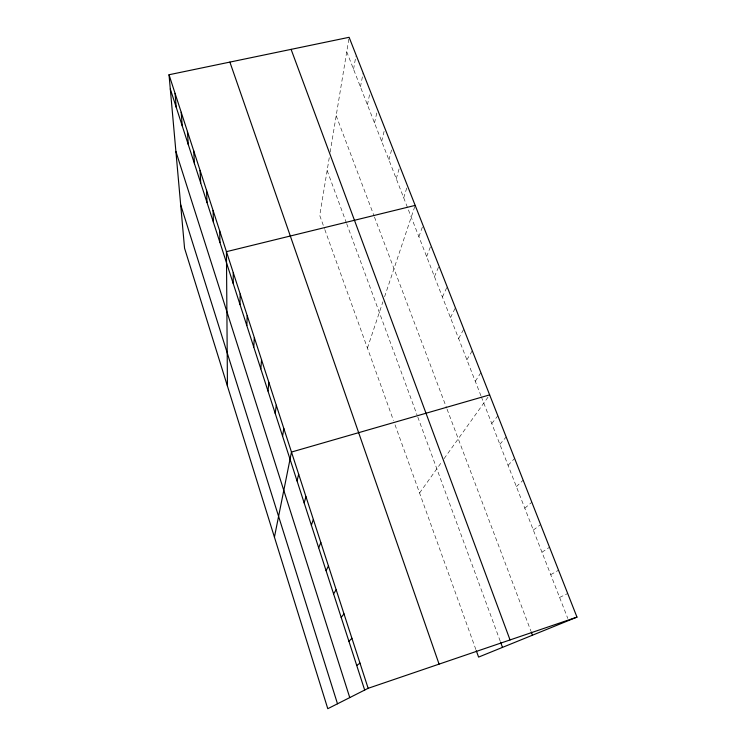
<?xml version="1.0" encoding="UTF-8"?>
<svg xmlns="http://www.w3.org/2000/svg" width="746" height="746" viewBox="0 0 746 746"><rect width="100%" height="100%" fill="white"/><g stroke="black" fill="none" stroke-linecap="round" stroke-linejoin="round"><path stroke-width="0.56" stroke-dasharray="3.73 2.8" d="M329.256 157.676L319.726 215.445L324.435 228.528M330.161 152.193L349.119 37.3M353.548 69.238L355.889 56.127M360.439 86.918L363.143 72.996M367.424 104.822L370.053 92.317M374.501 122.95L377.28 110.716M381.663 141.311L384.6 129.356M388.918 159.905L392.293 147.176M396.266 178.742L399.819 166.33M403.707 197.821L407.447 185.735M367.424 348.056L382.922 301.757M384.61 296.731L415.177 205.392M418.879 236.724L423.01 225.32M426.619 256.559L430.554 246.525M434.461 276.654L438.993 265.986M442.406 297.02L447.143 286.744M450.463 317.665L455.405 307.772M458.622 338.591L463.788 329.098M466.893 359.796L472.293 350.723M475.286 381.29L480.909 372.655M419.56 492.985L441.819 461.839M444.094 458.641L488.994 395.8M491.773 423.569L497.862 415.792M499.867 444.318L506.18 436.97M508.073 465.336L514.619 458.436M516.381 486.625L523.17 480.191M524.792 508.203L531.833 502.245M533.325 530.07L540.617 524.587M541.969 552.226L549.513 547.247M550.735 574.681L558.549 570.214M559.612 597.443L567.697 593.508M346.731 51.772L480.956 395.818M481.357 396.863L567.79 618.425M336.185 115.714L374.054 215.939M374.464 217.021L446.649 408.099M447.068 409.19L530.816 630.846M327.14 170.517L346.293 222.597M346.676 223.641L417.033 414.962M417.797 417.051L500.202 641.14M324.827 229.619L393.487 420.502M395.035 424.8L475.892 649.598"/><path stroke-width="1.12" d="M233.2 283.471L233.265 272.7M239.96 304.387L240.184 294.017M246.823 325.592L247.206 315.633M253.771 347.095L254.321 337.565M260.82 368.897L261.538 359.805M267.973 391.007L268.858 382.362M275.218 413.424L276.29 405.255M282.575 436.158L283.825 428.474M274.425 537.157L291.472 452.048L489.646 394.886M297.048 480.918L298.67 474.204M304.154 502.897L305.963 496.677M311.362 525.184L313.357 519.458M318.663 547.769L320.855 542.566M326.067 570.662L328.454 566M333.574 593.881L336.166 589.76M341.192 617.418L343.99 613.865M348.904 641.29L351.925 638.324M356.737 665.497L359.982 663.129M576.975 617.119L368.151 688.306L327.783 708.7L184.56 248.222L169.025 74.749L349.119 37.3L576.975 617.119L478.596 657.095L476.274 650.671M415.177 205.392L226.439 251.672L227.446 386.092M531.227 631.937L532.467 635.21M291.099 49.367L510.05 639.937M500.585 642.185L502.496 647.388M229.889 62.095L439.077 664.127M169.025 74.749L368.151 688.306M170.293 88.951L364.682 690.059M175.897 151.485L349.762 697.594M180.663 204.758L337.5 703.795M175.068 93.371L176.224 107.284M181.194 112.254L182.229 125.85M187.405 131.371L188.309 144.659M193.69 150.757L194.473 163.71M200.068 170.396L200.711 183.012M206.521 190.305L207.034 202.576M213.076 210.484L213.449 222.392M219.716 230.934L219.939 242.478"/></g></svg>
